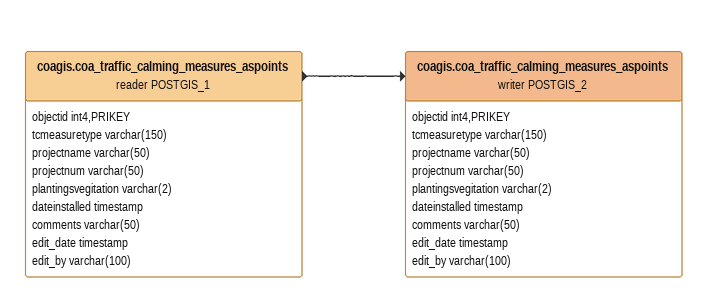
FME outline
coagis.coa_traffic_calming_measures_aspoints (reader POSTGIS_1)
    attributes: objectid int4,PRIKEY, tcmeasuretype varchar(150), projectname varchar(50), projectnum varchar(50), plantingsvegitation varchar(2), dateinstalled timestamp, comments varchar(50), edit_date timestamp, edit_by varchar(100)
    -> coagis.coa_traffic_calming_measures_aspoints (writer POSTGIS_2)
coagis.coa_traffic_calming_measures_aspoints (writer POSTGIS_2)
    attributes: objectid int4,PRIKEY, tcmeasuretype varchar(150), projectname varchar(50), projectnum varchar(50), plantingsvegitation varchar(2), dateinstalled timestamp, comments varchar(50), edit_date timestamp, edit_by varchar(100)
